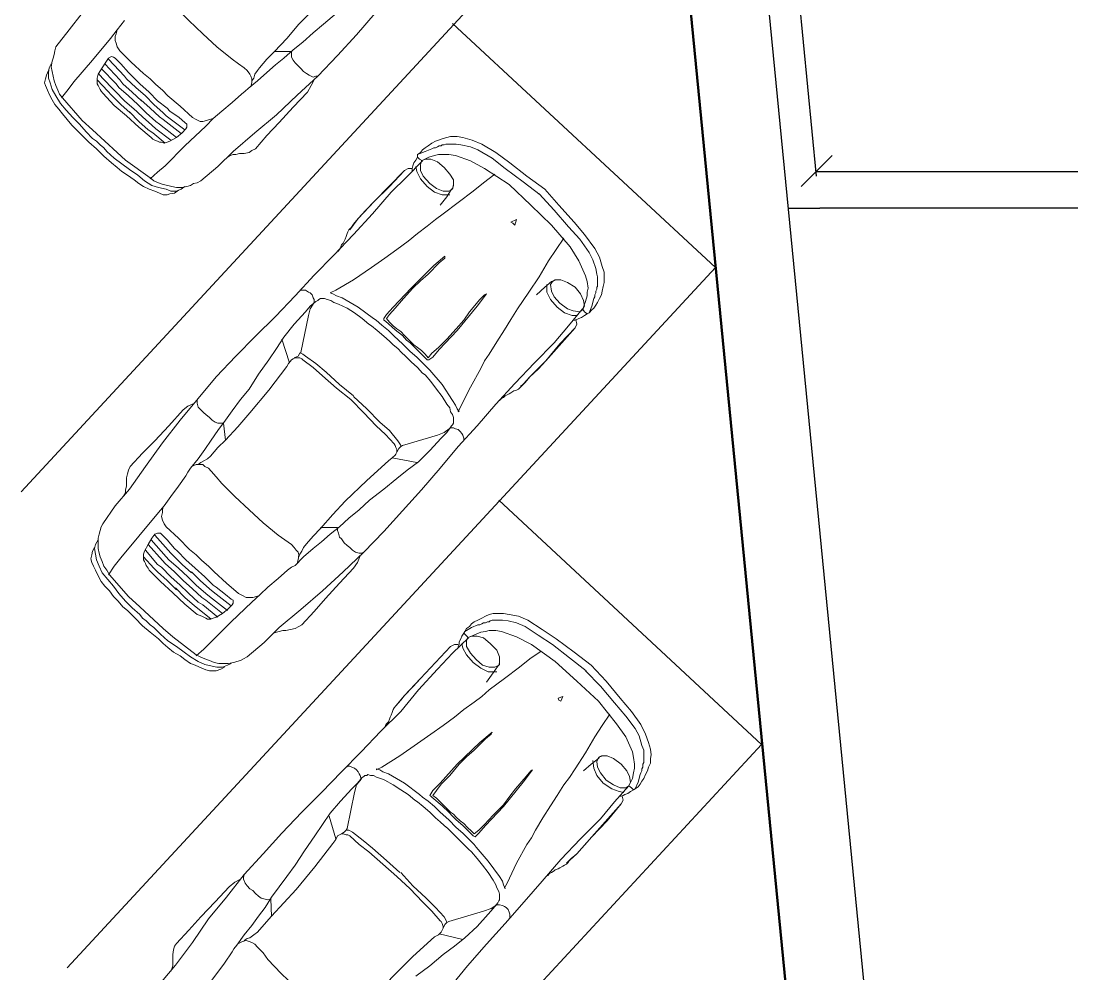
# Model space of a CAD drawing. Header units: metres. Extents: x -24.2 to 51.5, y -28.6 to 30.1.
# Drawn here: x -18.16 to -11.43, y -5.1 to 1 of the extents above; entities that cross this region are included whole.
import ezdxf

# ---------------------------------------------------------------- set-up
doc = ezdxf.new("R2010")
doc.units = ezdxf.units.M
for name, color, linetype in [('GF-BLACK', 250, 'Continuous'), ('GF-DARKGRAY', 8, 'Continuous'), ('GF-DIMS', 250, 'Continuous'), ('GF-GRAY', 8, 'Continuous')]:
    doc.layers.add(name, color=color, linetype=linetype)

msp = doc.modelspace()

# ---------------------------------------------------------------- linework, layer by layer
at = {"layer": 'GF-BLACK', "lineweight": 25, "true_color": 0x000000}
for p, q in [((-14.2775, 12.4008), (-13.0706, 0.006)), ((-14.4766, 12.3827), (-12.5758, -7.1146)), ((-13.2516, -0.1991), (-13.0465, -0.1991))]:
    msp.add_line(p, q, dxfattribs=at)
at = {"layer": 'GF-BLACK', "lineweight": 50, "true_color": 0x000000}
msp.add_line((-14.9051, 11.6163), (-13.1189, -6.6801), dxfattribs=at)
at = {"layer": 'GF-BLACK', "lineweight": 25, "true_color": 0x000000}
msp.add_lwpolyline([(-5.7991, -0.1991), (-7.9292, -0.1991), (-13.0465, -0.1991)], dxfattribs=at)
at = {"layer": 'GF-DARKGRAY', "lineweight": 25, "true_color": 0x767676}
for p, q in [((-18.1637, -2.0155), (-14.012, 2.4681)), ((-13.7163, -0.5793), (-15.3999, 0.9836)), ((-17.868, -5.0629), (-13.7163, -0.5793)), ((-13.4206, -3.6327), (-15.1042, -2.0698)), ((-17.5723, -8.1163), (-13.4206, -3.6327))]:
    msp.add_line(p, q, dxfattribs=at)
at = {"layer": 'GF-DIMS', "lineweight": 25, "true_color": 0x000000}
for p, q in [((-12.968, 0.1388), (-13.1671, -0.0603)), ((-13.0706, 0.0362), (-7.4525, 0.0362))]:
    msp.add_line(p, q, dxfattribs=at)
at = {"layer": 'GF-GRAY', "lineweight": 13, "true_color": 0x808080}
for p, q in [((-16.1482, -0.7241), (-16.1844, -0.7422)), ((-16.4921, -1.0379), (-16.4438, -1.1888)), ((-15.3456, -1.4664), (-15.3637, -1.5026)), ((-15.4119, -1.6052), (-15.3938, -1.6052)), ((-15.7861, -1.7983), (-15.6292, -1.8284)), ((-15.8525, -3.7776), (-15.8887, -3.7957)), ((-16.1904, -4.0913), (-16.1482, -4.2362)), ((-15.0499, -4.5198), (-15.068, -4.55)), ((-15.1163, -4.6586), (-15.0982, -4.6586)), ((-15.4844, -4.8457), (-15.3335, -4.8819))]:
    msp.add_line(p, q, dxfattribs=at)
for points in [[(-16.6852, 0.6155), (-16.6731, 0.6336), (-16.6671, 0.6578), (-16.649, 0.6819), (-16.6369, 0.7), (-16.5887, 0.7543), (-16.5404, 0.8026), (-16.4619, 0.8871), (-16.3835, 0.9776), (-16.2507, 1.1103), (-16.1059, 1.231), (-16.0878, 1.2491), (-16.0637, 1.2672), (-16.0576, 1.2793), (-16.0576, 1.2914), (-16.0576, 1.3034), (-16.0576, 1.3155), (-16.0637, 1.3276), (-16.0697, 1.3396), (-16.124, 1.4), (-16.1844, 1.4603), (-16.2688, 1.5388), (-16.3473, 1.6233)], [(-17.3671, 1.1948), (-17.343, 1.2069), (-17.3128, 1.2129), (-17.2947, 1.2069), (-17.2826, 1.2009), (-17.2585, 1.1828), (-17.2404, 1.1707), (-17.2102, 1.1284), (-17.18, 1.0922), (-17.0895, 1.0017), (-16.999, 0.9172)], [(-15.8947, 1.05), (-16.0154, 0.9112), (-16.1361, 0.7784), (-16.2628, 0.6457), (-16.3956, 0.525), (-16.5283, 0.3983), (-16.6671, 0.2836), (-16.8059, 0.1629), (-16.9025, 0.0664), (-17.0111, -0.0241), (-17.0352, -0.0362), (-17.0593, -0.0422), (-17.0775, -0.0543), (-17.1016, -0.0603), (-17.1318, -0.0664), (-17.168, -0.0664), (-17.1981, -0.0603), (-17.2223, -0.0543), (-17.2525, -0.0483), (-17.2826, -0.0362), (-17.3128, -0.0241), (-17.3369, -0.006), (-17.4938, 0.1086), (-17.5481, 0.1569), (-17.705, 0.3017), (-17.7714, 0.3621), (-17.8981, 0.5069), (-17.9162, 0.531), (-17.9283, 0.5552), (-17.9404, 0.5853), (-17.9524, 0.6155), (-17.9585, 0.6457), (-17.9645, 0.6759), (-17.9706, 0.706), (-17.9645, 0.7422), (-17.9585, 0.7603), (-17.9524, 0.7845), (-17.9464, 0.8086), (-17.9404, 0.8328), (-17.8559, 0.9414), (-17.7714, 1.05)], [(-17.3369, -0.0121), (-17.2887, 0.0302), (-17.2404, 0.0724), (-17.1137, 0.1991), (-16.9809, 0.3259), (-16.9326, 0.3741), (-16.8783, 0.4224), (-16.8119, 0.4767), (-16.7516, 0.531), (-16.7275, 0.5491), (-16.7094, 0.5672), (-16.649, 0.6155), (-16.5887, 0.6698), (-16.5344, 0.7181), (-16.48, 0.7603), (-16.4197, 0.8146), (-16.3594, 0.8629), (-16.293, 0.9233), (-16.2266, 0.9776), (-16.1421, 1.05)], [(-17.9042, 0.5069), (-17.8619, 0.5612), (-17.8257, 0.6095), (-17.705, 0.7483), (-17.5904, 0.8871), (-17.5481, 0.9414), (-17.4999, 1.0017)], [(-17.5481, 0.9414), (-17.5542, 0.9172), (-17.5602, 0.8991), (-17.5602, 0.875), (-17.5542, 0.8569), (-17.5481, 0.8328), (-17.53, 0.8086), (-17.4576, 0.7362), (-17.3792, 0.6638), (-17.3369, 0.6276), (-17.3007, 0.5914)], [(-16.6913, 0.5793), (-16.6852, 0.6034), (-16.6852, 0.6276), (-16.6913, 0.6457), (-16.6973, 0.6578), (-16.7154, 0.6819), (-16.7335, 0.7), (-16.7697, 0.7241), (-16.8119, 0.7543), (-16.9085, 0.8327), (-16.999, 0.9172)], [(-17.343, 0.5431), (-17.4033, 0.5974), (-17.4576, 0.6517), (-17.4757, 0.6698), (-17.524, 0.7241), (-17.5602, 0.7603), (-17.5723, 0.7664), (-17.5843, 0.7724), (-17.6025, 0.7603), (-17.6206, 0.7362), (-17.6447, 0.7), (-17.6688, 0.6578), (-17.6749, 0.6336), (-17.6749, 0.6155), (-17.6749, 0.5974), (-17.6688, 0.5853), (-17.6628, 0.5733), (-17.6568, 0.5612), (-17.6507, 0.5491), (-17.6387, 0.5371), (-17.5662, 0.4586), (-17.4878, 0.3922)], [(-17.3671, 0.519), (-17.4275, 0.5733), (-17.4878, 0.6276), (-17.4999, 0.6457), (-17.6025, 0.7543)], [(-16.2628, 0.6457), (-16.2749, 0.6457), (-16.293, 0.6397), (-16.3171, 0.6517), (-16.3352, 0.6638), (-16.3533, 0.6759), (-16.3714, 0.694), (-16.3895, 0.7121), (-16.4076, 0.7302), (-16.4197, 0.7483), (-16.4318, 0.7664), (-16.4318, 0.7845), (-16.4318, 0.8026), (-16.5404, 0.8026)], [(-17.9887, 0.6819), (-18.0007, 0.6517), (-18.0068, 0.6276), (-18.0128, 0.6034), (-18.0068, 0.5853), (-17.9947, 0.5552), (-17.9826, 0.531), (-17.9645, 0.4948), (-17.9464, 0.4647), (-17.9223, 0.4345), (-17.8981, 0.4043), (-17.868, 0.3681), (-17.8378, 0.3319), (-17.8076, 0.3017), (-17.7774, 0.2716), (-17.7292, 0.2233), (-17.6809, 0.181)], [(-17.9706, 0.7241), (-17.9826, 0.7), (-17.9887, 0.6698), (-17.9887, 0.6336), (-17.9766, 0.6034), (-17.9645, 0.5612), (-17.9404, 0.519), (-17.9102, 0.4707), (-17.874, 0.4284), (-17.8318, 0.3802), (-17.7895, 0.3379), (-17.7473, 0.2897), (-17.705, 0.2474), (-17.6809, 0.2293), (-17.6568, 0.2052)], [(-17.4154, 0.4647), (-17.4757, 0.519), (-17.5361, 0.5733), (-17.5542, 0.5974), (-17.6507, 0.694)], [(-17.3912, 0.4888), (-17.4516, 0.5431), (-17.5119, 0.5974), (-17.53, 0.6215), (-17.6266, 0.7241)], [(-17.4637, 0.4103), (-17.524, 0.4647), (-17.5843, 0.525), (-17.6085, 0.5491), (-17.6749, 0.6215)], [(-17.4395, 0.4345), (-17.4999, 0.4888), (-17.5602, 0.5491), (-17.5843, 0.5733), (-17.6688, 0.6638)], [(-16.2869, 0.6215), (-16.305, 0.5853), (-16.3292, 0.5431), (-16.4197, 0.4465), (-16.5102, 0.35), (-16.5887, 0.2655), (-16.6611, 0.181), (-16.6852, 0.169), (-16.7033, 0.1569), (-16.7335, 0.1509), (-16.7637, 0.1509), (-16.7878, 0.1448), (-16.8059, 0.1448), (-16.824, 0.1388), (-16.8421, 0.1267)], [(-17.343, 0.5431), (-17.2887, 0.4888), (-17.2283, 0.4405), (-17.2102, 0.4224), (-17.1499, 0.3802), (-17.1137, 0.35), (-17.1016, 0.3379)], [(-16.9326, 0.3741), (-16.9568, 0.3681), (-16.9749, 0.3621), (-16.999, 0.356), (-17.0171, 0.356), (-17.0412, 0.3681), (-17.0654, 0.3802), (-17.1438, 0.4526), (-17.2223, 0.519), (-17.2585, 0.5552), (-17.3007, 0.5914)], [(-17.3973, 0.4948), (-17.3369, 0.4405), (-17.2766, 0.3862), (-17.2525, 0.3681), (-17.1378, 0.2776)], [(-17.3671, 0.519), (-17.3128, 0.4647), (-17.2525, 0.4103), (-17.2343, 0.3922), (-17.1137, 0.3017)], [(-17.4697, 0.4164), (-17.4093, 0.356), (-17.349, 0.3017), (-17.3188, 0.2836), (-17.2404, 0.2172)], [(-17.4456, 0.4405), (-17.3852, 0.3862), (-17.3249, 0.3319), (-17.3007, 0.3078), (-17.2042, 0.2353)], [(-17.4214, 0.4707), (-17.3611, 0.4103), (-17.3007, 0.356), (-17.2766, 0.3379), (-17.168, 0.2534)], [(-17.1076, 0.3078), (-17.1318, 0.2836), (-17.168, 0.2534), (-17.2102, 0.2293), (-17.2283, 0.2233), (-17.2464, 0.2172), (-17.2645, 0.2233), (-17.2766, 0.2233), (-17.2887, 0.2293), (-17.3068, 0.2353), (-17.3188, 0.2414), (-17.3309, 0.2534), (-17.4093, 0.3198), (-17.4878, 0.3922)], [(-17.1076, 0.3078), (-17.1016, 0.3198), (-17.1016, 0.3379)], [(-17.1137, -0.0603), (-17.1378, -0.0784), (-17.168, -0.0905), (-17.2042, -0.0905), (-17.2343, -0.0784), (-17.2826, -0.0664), (-17.3249, -0.0543), (-17.3731, -0.0241), (-17.4154, 0.0121), (-17.4697, 0.0483), (-17.518, 0.0845), (-17.5662, 0.1207), (-17.6145, 0.1629), (-17.6326, 0.1871), (-17.6568, 0.2052)], [(-14.8085, -0.0784), (-14.9232, 0.006), (-15.0318, 0.0905), (-15.1223, 0.1569), (-15.2128, 0.2112), (-15.2732, 0.2353), (-15.3335, 0.2534), (-15.3697, 0.2595), (-15.4119, 0.2595), (-15.4361, 0.2534), (-15.4602, 0.2474), (-15.4904, 0.2353), (-15.5085, 0.2293), (-15.5326, 0.2172), (-15.5568, 0.1991), (-15.5749, 0.1871), (-15.593, 0.175), (-15.6051, 0.1569), (-15.6232, 0.1448)], [(-15.3938, 0.2112), (-15.4059, 0.2112), (-15.418, 0.2112), (-15.4301, 0.2112), (-15.4421, 0.2112), (-15.4542, 0.2052), (-15.4663, 0.2052), (-15.4723, 0.1991), (-15.4844, 0.1991), (-15.4964, 0.1931), (-15.5085, 0.1871), (-15.5206, 0.1871), (-15.5326, 0.181), (-15.5749, 0.1629), (-15.6232, 0.1448)], [(-14.8387, -0.1147), (-14.9473, -0.0302), (-15.062, 0.0543), (-15.1464, 0.1207), (-15.237, 0.175), (-15.2852, 0.1931), (-15.3456, 0.2052), (-15.3757, 0.2112), (-15.3938, 0.2112)], [(-17.1559, -0.0845), (-17.18, -0.1026), (-17.2102, -0.1086), (-17.2283, -0.1147), (-17.2525, -0.1147), (-17.2766, -0.1026), (-17.3068, -0.0905), (-17.343, -0.0784), (-17.3792, -0.0603), (-17.4093, -0.0422), (-17.4395, -0.0181), (-17.4818, 0.0121), (-17.518, 0.0362), (-17.5481, 0.0603), (-17.5843, 0.0905), (-17.6326, 0.1328), (-17.6809, 0.181)], [(-15.6232, 0.1448), (-15.6232, 0.1267), (-15.6111, 0.1147), (-15.593, 0.1026)], [(-14.899, -0.181), (-15.0378, -0.0483), (-15.1947, 0.0543), (-15.2852, 0.1026), (-15.3818, 0.1388), (-15.424, 0.1448), (-15.4602, 0.1448), (-15.4904, 0.1448), (-15.5145, 0.1388), (-15.5507, 0.1267), (-15.599, 0.1026)], [(-14.5671, -0.8448), (-14.6576, -0.9534), (-14.7482, -1.0621), (-14.8749, -1.1888), (-15.0016, -1.3215), (-15.1223, -1.4543), (-15.243, -1.5931), (-15.3637, -1.7258), (-15.4783, -1.8646), (-15.599, -2.0034), (-15.7197, -2.1362), (-15.8404, -2.2689), (-15.9671, -2.4017), (-16.0999, -2.5284), (-16.2326, -2.6491), (-16.3714, -2.7698), (-16.5102, -2.8845), (-16.6068, -2.981), (-16.7154, -3.0715), (-16.7395, -3.0836), (-16.7576, -3.0957), (-16.7818, -3.1017), (-16.7999, -3.1077), (-16.8361, -3.1138), (-16.8662, -3.1138), (-16.8964, -3.1138), (-16.9266, -3.1077), (-16.9568, -3.0957), (-16.9869, -3.0836), (-17.0171, -3.0715), (-17.0412, -3.0595), (-17.1921, -2.9448), (-17.2525, -2.8905), (-17.4033, -2.7517), (-17.4757, -2.6853), (-17.5964, -2.5465), (-17.6145, -2.5164), (-17.6326, -2.4922), (-17.6447, -2.462), (-17.6568, -2.4319), (-17.6628, -2.4077), (-17.6688, -2.3776), (-17.6688, -2.3414), (-17.6688, -2.3112), (-17.6628, -2.2871), (-17.6568, -2.2629), (-17.6507, -2.2388), (-17.6387, -2.2207), (-17.5602, -2.106), (-17.4697, -1.9974), (-17.3671, -1.8526), (-17.2585, -1.7017), (-17.1438, -1.5569), (-17.0292, -1.4181), (-16.9145, -1.2793), (-16.7878, -1.1465), (-16.6611, -1.0198), (-16.5344, -0.8931), (-16.4076, -0.7603), (-16.2869, -0.6276), (-16.1602, -0.5009), (-16.0335, -0.3681), (-15.9128, -0.2353), (-15.7921, -0.0966), (-15.6956, 0), (-15.593, 0.1026)], [(-15.6232, 0.1267), (-15.6352, 0.1086), (-15.6473, 0.0905), (-15.6533, 0.0724), (-15.6594, 0.0543), (-15.6594, 0.0483), (-15.6594, 0.0362)], [(-15.1283, 0.0181), (-15.2007, -0.0362), (-15.2671, -0.0905), (-15.3637, -0.1629), (-15.4602, -0.2353), (-15.5085, -0.2716), (-15.5628, -0.3138), (-15.6232, -0.3621), (-15.6835, -0.4103), (-15.7559, -0.4647), (-15.8344, -0.519), (-15.8766, -0.5491), (-15.9188, -0.5793), (-16.0335, -0.6578), (-16.1482, -0.7241)], [(-15.7076, 0.0422), (-15.9007, -0.1569), (-16.0033, -0.2655), (-16.0576, -0.3379)], [(-15.7076, 0.0422), (-15.8042, -0.0603), (-15.9007, -0.1569), (-15.955, -0.2112), (-16.0033, -0.2655), (-16.0335, -0.3017), (-16.0576, -0.3379)], [(-15.6594, 0.0543), (-15.6835, 0.0543), (-15.7076, 0.0422)], [(-15.6051, -0.0121), (-15.6292, 0.0362), (-15.6352, 0.0664)], [(-15.6051, -0.0121), (-15.5628, -0.0603), (-15.5145, -0.0966)], [(-15.3938, -0.0483), (-15.3999, -0.0724), (-15.4059, -0.0784), (-15.4361, -0.1267), (-15.4783, -0.181)], [(-15.418, -0.1147), (-15.4663, -0.1147), (-15.5145, -0.0966)], [(-14.8447, -0.1086), (-14.7482, -0.2112), (-14.6576, -0.3198), (-14.5852, -0.3983), (-14.5249, -0.4828), (-14.5008, -0.531), (-14.4826, -0.5853), (-14.4766, -0.6215), (-14.4706, -0.6396)], [(-14.8085, -0.0784), (-14.718, -0.181), (-14.6214, -0.2897), (-14.5551, -0.3681), (-14.4887, -0.4586), (-14.4585, -0.5129), (-14.4404, -0.5733), (-14.4283, -0.6095), (-14.4283, -0.6517), (-14.4283, -0.6759), (-14.4344, -0.7), (-14.4404, -0.7302), (-14.4464, -0.7543), (-14.4585, -0.7784), (-14.4706, -0.8026), (-14.4826, -0.8207), (-14.4947, -0.8388), (-14.5068, -0.8509), (-14.5249, -0.869)], [(-14.899, -0.181), (-14.7663, -0.3078), (-14.6456, -0.4465), (-14.5913, -0.5371), (-14.549, -0.6336), (-14.537, -0.6698), (-14.5309, -0.7121), (-14.537, -0.7362), (-14.537, -0.7603), (-14.549, -0.7965), (-14.5671, -0.8509)], [(-16.0516, -0.3259), (-16.0637, -0.3379), (-16.0697, -0.35), (-16.0757, -0.3621), (-16.0818, -0.3802), (-16.0878, -0.3983), (-16.0938, -0.4103), (-16.0999, -0.4224), (-16.1119, -0.4345), (-16.118, -0.4526), (-16.124, -0.4647), (-16.13, -0.4767)], [(-14.9895, -0.2716), (-15.0257, -0.2897), (-15.0137, -0.2957)], [(-14.9895, -0.2716), (-15.0016, -0.3078), (-15.0137, -0.2957)], [(-14.6878, -0.3922), (-14.7361, -0.4647), (-14.7844, -0.5371), (-14.8447, -0.6396), (-14.9111, -0.7362), (-14.9473, -0.7905), (-14.9835, -0.8448), (-15.0257, -0.9112), (-15.068, -0.9776), (-15.1163, -1.056), (-15.1645, -1.1345), (-15.1947, -1.1767), (-15.2188, -1.225), (-15.2852, -1.3457), (-15.3456, -1.4664)], [(-15.4482, -0.5069), (-15.5206, -0.5672), (-15.6654, -0.7121), (-15.7801, -0.8328), (-15.8223, -0.881), (-15.8404, -0.9052), (-15.8404, -0.9172), (-15.8283, -0.9233), (-15.768, -0.9776), (-15.7197, -1.0138), (-15.6956, -1.044)], [(-15.4482, -0.5069), (-15.4482, -0.519), (-15.4844, -0.5491), (-15.5568, -0.6215), (-15.6051, -0.6638), (-15.6533, -0.7121), (-15.7137, -0.7784), (-15.768, -0.8388), (-15.8042, -0.881), (-15.8223, -0.9052), (-15.8042, -0.9293), (-15.7801, -0.9534), (-15.7559, -0.9715), (-15.7318, -0.9896), (-15.7076, -1.0138), (-15.6895, -1.0319)], [(-14.7361, -0.6578), (-14.7542, -0.6638), (-14.7663, -0.6698), (-14.8085, -0.706), (-14.8628, -0.7543)], [(-14.4706, -0.6396), (-14.4706, -0.6517), (-14.4706, -0.6638), (-14.4706, -0.6759), (-14.4706, -0.6879), (-14.4706, -0.7), (-14.4766, -0.706), (-14.4766, -0.7181), (-14.4826, -0.7302), (-14.4826, -0.7422), (-14.4887, -0.7543), (-14.4887, -0.7664), (-14.4947, -0.7784), (-14.5068, -0.8267), (-14.5249, -0.869)], [(-16.3775, -0.7241), (-16.3654, -0.7241), (-16.3533, -0.7241), (-16.3413, -0.7241), (-16.3232, -0.7362), (-16.3111, -0.7422), (-16.299, -0.7543), (-16.293, -0.7724), (-16.2869, -0.7845), (-16.2869, -0.8026)], [(-14.7964, -0.6879), (-14.7964, -0.7362), (-14.7723, -0.7845), (-14.7301, -0.8328), (-14.6818, -0.869), (-14.6335, -0.8871), (-14.6033, -0.8871)], [(-17.6025, -2.5465), (-17.5662, -2.4922), (-17.524, -2.4379), (-17.4093, -2.2991), (-17.2947, -2.1603), (-17.2464, -2.106), (-17.2042, -2.0457), (-17.1559, -1.9793), (-17.1076, -1.9129), (-17.0956, -1.8888), (-17.0775, -1.8646), (-17.0292, -1.8043), (-16.9869, -1.744), (-16.9447, -1.6836), (-16.9025, -1.6233), (-16.8542, -1.5569), (-16.8119, -1.4965), (-16.7576, -1.4241), (-16.7033, -1.3577), (-16.643, -1.2612), (-16.5766, -1.1707), (-16.5283, -1.0983), (-16.48, -1.0259), (-16.4137, -0.9414), (-16.3413, -0.8629), (-16.3111, -0.8267), (-16.2749, -0.7965)], [(-16.4137, -1.1586), (-16.3895, -1.1465), (-16.3775, -1.1284), (-16.3714, -1.1224), (-16.3232, -0.8871), (-16.3111, -0.8448), (-16.2869, -0.8026)], [(-16.2749, -0.7965), (-16.2628, -0.7905), (-16.2568, -0.7845), (-16.2447, -0.7784), (-16.2387, -0.7784), (-16.2206, -0.7784), (-16.2025, -0.7845), (-16.1783, -0.7905), (-16.1602, -0.8026), (-16.13, -0.8146), (-16.0757, -0.8388), (-16.0275, -0.869), (-15.9792, -0.9052), (-15.9369, -0.9414), (-15.9188, -0.9534), (-15.8826, -0.9836), (-15.8404, -1.0198), (-15.8042, -1.05), (-15.7801, -1.0741), (-15.7499, -1.0983)], [(-16.1844, -0.7422), (-16.1663, -0.7483), (-16.1421, -0.7603), (-16.1059, -0.7724)], [(-15.9068, -0.9052), (-16.0033, -0.8328), (-16.1059, -0.7724)], [(-15.1826, -0.7483), (-15.243, -0.8267), (-15.3697, -0.9836), (-15.4844, -1.1043), (-15.5266, -1.1526), (-15.5507, -1.1707), (-15.5628, -1.1707), (-15.5688, -1.1646), (-15.6292, -1.1043), (-15.6714, -1.0621), (-15.6956, -1.044)], [(-15.1826, -0.7483), (-15.1947, -0.7543), (-15.2249, -0.7845), (-15.2913, -0.8629), (-15.3275, -0.9172), (-15.3757, -0.9715), (-15.4361, -1.0379), (-15.4904, -1.0922), (-15.5326, -1.1284), (-15.5568, -1.1586), (-15.5749, -1.1345), (-15.599, -1.1103), (-15.6232, -1.0922), (-15.6473, -1.0741), (-15.6714, -1.05), (-15.6895, -1.0319)], [(-14.537, -0.875), (-14.5551, -0.8871), (-14.5732, -0.8991), (-14.5913, -0.9052), (-14.6033, -0.9112), (-14.6154, -0.9172), (-14.6275, -0.9172)], [(-14.5249, -0.869), (-14.537, -0.875), (-14.5551, -0.8629), (-14.5671, -0.8448)], [(-15.9068, -0.9052), (-15.8887, -0.9172), (-15.8525, -0.9474), (-15.8102, -0.9836), (-15.774, -1.0198), (-15.7197, -1.0681)], [(-14.6094, -0.9112), (-14.6033, -0.9414), (-14.6154, -0.9655)], [(-14.6154, -0.9655), (-14.8025, -1.1767), (-14.9051, -1.2793), (-14.9654, -1.3457)], [(-14.6154, -0.9655), (-14.712, -1.0681), (-14.8025, -1.1767), (-14.8507, -1.231), (-14.9051, -1.2793), (-14.9352, -1.3155), (-14.9654, -1.3457)], [(-15.3576, -1.5026), (-15.3697, -1.4845), (-15.3818, -1.4603), (-15.3999, -1.4302), (-15.4663, -1.3276), (-15.5447, -1.2371), (-15.5628, -1.219), (-15.593, -1.1888), (-15.6292, -1.1526), (-15.6714, -1.1164), (-15.7197, -1.0681)], [(-16.3714, -1.1284), (-16.3594, -1.1345), (-16.3413, -1.1465), (-16.2749, -1.1948), (-16.2085, -1.2491), (-16.124, -1.3276), (-16.0335, -1.4)], [(-15.4059, -1.5931), (-15.3999, -1.5871), (-15.3938, -1.575), (-15.3938, -1.569), (-15.3938, -1.5569), (-15.3938, -1.5388), (-15.3999, -1.5207), (-15.4119, -1.5026), (-15.418, -1.4784), (-15.4361, -1.4543), (-15.4663, -1.406), (-15.5025, -1.3577), (-15.5387, -1.3095), (-15.5749, -1.2672), (-15.593, -1.2552), (-15.6232, -1.219), (-15.6654, -1.1828), (-15.7016, -1.1465), (-15.7257, -1.1224), (-15.7499, -1.0983)], [(-17.0292, -1.8405), (-17.0111, -1.8284), (-16.993, -1.8164), (-16.9688, -1.8043), (-16.9507, -1.7862), (-16.9025, -1.7319), (-16.8542, -1.6836), (-16.7757, -1.5991), (-16.6973, -1.5086), (-16.5766, -1.3638), (-16.4619, -1.2129), (-16.4499, -1.1948), (-16.4318, -1.1707), (-16.4197, -1.1646), (-16.4076, -1.1586), (-16.3956, -1.1586), (-16.3775, -1.1586), (-16.3654, -1.1646), (-16.3594, -1.1707), (-16.293, -1.219), (-16.2326, -1.2733), (-16.1421, -1.3517), (-16.0516, -1.4241)], [(-14.9594, -1.3336), (-14.9654, -1.3457), (-14.9775, -1.3577), (-14.9895, -1.3638), (-15.0076, -1.3698), (-15.0257, -1.3819), (-15.0378, -1.3879), (-15.0499, -1.394), (-15.062, -1.4), (-15.074, -1.4121), (-15.0861, -1.4181), (-15.0982, -1.4302)], [(-15.7318, -1.7198), (-15.7378, -1.7077), (-15.7499, -1.6896), (-15.8042, -1.6233), (-15.8645, -1.569), (-15.949, -1.4845), (-16.0335, -1.406)], [(-17.0533, -1.4483), (-17.0956, -1.4664), (-17.1257, -1.4905), (-17.2162, -1.5931), (-17.3068, -1.6896), (-17.3852, -1.7681), (-17.4637, -1.8526), (-17.4757, -1.8767), (-17.4818, -1.9008), (-17.4878, -1.925), (-17.4878, -1.9552), (-17.4878, -1.9793), (-17.4938, -2.0034), (-17.4938, -2.0215), (-17.5059, -2.0396)], [(-17.0292, -1.4181), (-17.0352, -1.4302), (-17.0352, -1.4483), (-17.0292, -1.4724), (-17.0111, -1.4905), (-16.993, -1.5086), (-16.9809, -1.5207), (-16.9568, -1.5388), (-16.9387, -1.5569), (-16.9206, -1.569), (-16.9025, -1.575), (-16.8844, -1.575), (-16.8662, -1.575), (-16.8542, -1.6836)], [(-16.3835, -2.4319), (-16.3775, -2.4138), (-16.3654, -2.3957), (-16.3533, -2.3715), (-16.3352, -2.3474), (-16.293, -2.2991), (-16.2447, -2.2508), (-16.1663, -2.1603), (-16.0878, -2.0758), (-15.949, -1.9431), (-15.8102, -1.8164), (-15.7861, -1.7983), (-15.768, -1.7802), (-15.7619, -1.7741), (-15.7559, -1.7621), (-15.7559, -1.744), (-15.7619, -1.7319), (-15.768, -1.7198), (-15.774, -1.7077), (-15.8283, -1.6474), (-15.8887, -1.5931), (-15.9671, -1.5086), (-16.0516, -1.4241)], [(-17.0412, -3.0655), (-16.993, -3.0232), (-16.9447, -2.975), (-16.818, -2.8483), (-16.6852, -2.7215), (-16.6309, -2.6733), (-16.5826, -2.625), (-16.5163, -2.5707), (-16.4559, -2.5164), (-16.4318, -2.4983), (-16.4076, -2.4862), (-16.3533, -2.4319), (-16.293, -2.3776), (-16.2387, -2.3353), (-16.1844, -2.2871), (-16.124, -2.2388), (-16.0637, -2.1845), (-15.9973, -2.1302), (-15.9309, -2.0698), (-15.8404, -1.9974), (-15.7559, -1.931), (-15.6895, -1.8767), (-15.6171, -1.8224), (-15.5447, -1.75), (-15.4723, -1.6715), (-15.4361, -1.6353), (-15.4059, -1.5931)], [(-15.7559, -1.7621), (-15.7438, -1.7379), (-15.7318, -1.7258), (-15.7197, -1.7198), (-15.4964, -1.6534), (-15.4542, -1.6353), (-15.4119, -1.6052)], [(-15.3275, -1.6896), (-15.3275, -1.6836), (-15.3275, -1.6715), (-15.3335, -1.6534), (-15.3395, -1.6414), (-15.3516, -1.6293), (-15.3637, -1.6172), (-15.3818, -1.6112), (-15.3938, -1.6052)], [(-17.0714, -1.8526), (-17.0412, -1.8405), (-17.0171, -1.8405), (-16.999, -1.8405), (-16.9869, -1.8526), (-16.9628, -1.8646), (-16.9447, -1.8827), (-16.9145, -1.919), (-16.8783, -1.9612), (-16.7938, -2.0457), (-16.7033, -2.1302)], [(-17.2525, -2.1121), (-17.2585, -2.1302), (-17.2585, -2.1483), (-17.2645, -2.1724), (-17.2585, -2.1965), (-17.2464, -2.2207), (-17.2343, -2.2388), (-17.1559, -2.3112), (-17.0835, -2.3836), (-17.0412, -2.4198), (-17.005, -2.456)], [(-16.3956, -2.4741), (-16.3895, -2.45), (-16.3835, -2.4198), (-16.3895, -2.4017), (-16.4016, -2.3896), (-16.4137, -2.3715), (-16.4318, -2.3534), (-16.474, -2.3233), (-16.5163, -2.2931), (-16.6128, -2.2146), (-16.7033, -2.1302)], [(-17.0473, -2.5043), (-17.1076, -2.45), (-17.1619, -2.3957), (-17.18, -2.3776), (-17.2283, -2.3233), (-17.2645, -2.2871), (-17.2706, -2.281), (-17.2887, -2.281), (-17.3068, -2.2871), (-17.3249, -2.3112), (-17.349, -2.3534), (-17.3731, -2.3957), (-17.3792, -2.4138), (-17.3792, -2.4379), (-17.3792, -2.45), (-17.3731, -2.462), (-17.3671, -2.4741), (-17.3611, -2.4862), (-17.349, -2.5043), (-17.343, -2.5164), (-17.2706, -2.5888), (-17.1921, -2.6612)], [(-15.9671, -2.4017), (-15.9792, -2.4077), (-15.9973, -2.4077), (-16.0214, -2.4017), (-16.0395, -2.3896), (-16.0576, -2.3715), (-16.0757, -2.3595), (-16.0938, -2.3414), (-16.1119, -2.3172), (-16.124, -2.3052), (-16.13, -2.281), (-16.1361, -2.2629), (-16.1361, -2.2448), (-16.2447, -2.2448)], [(-17.6688, -2.3233), (-17.6869, -2.3534), (-17.693, -2.3776), (-17.6869, -2.4138), (-17.6809, -2.45), (-17.6628, -2.4922), (-17.6447, -2.5345), (-17.6085, -2.5767), (-17.5723, -2.6189), (-17.5361, -2.6672), (-17.4938, -2.7155), (-17.4516, -2.7577), (-17.4033, -2.8), (-17.3852, -2.8241), (-17.3611, -2.8422)], [(-17.1197, -2.5888), (-17.18, -2.5284), (-17.2404, -2.4741), (-17.2585, -2.456), (-17.349, -2.3534)], [(-17.0956, -2.5586), (-17.1559, -2.5043), (-17.2162, -2.45), (-17.2343, -2.4319), (-17.3309, -2.3233)], [(-17.0714, -2.5345), (-17.1318, -2.4802), (-17.1861, -2.4258), (-17.2042, -2.4077), (-17.3068, -2.2931)], [(-17.693, -2.3715), (-17.705, -2.3957), (-17.7111, -2.4198), (-17.7171, -2.4439), (-17.7111, -2.4681), (-17.699, -2.4922), (-17.6869, -2.5164), (-17.6688, -2.5526), (-17.6507, -2.5888), (-17.6266, -2.6189), (-17.5964, -2.6491), (-17.5723, -2.6853), (-17.5421, -2.7155), (-17.5119, -2.7517), (-17.4818, -2.7758), (-17.4335, -2.8241), (-17.3852, -2.8724)], [(-17.1438, -2.6129), (-17.2042, -2.5586), (-17.2645, -2.4983), (-17.2887, -2.4802), (-17.3671, -2.3896)], [(-17.168, -2.6431), (-17.2283, -2.5827), (-17.2887, -2.5284), (-17.3128, -2.5043), (-17.3792, -2.4319)], [(-16.6369, -2.6793), (-16.655, -2.6853), (-16.6792, -2.6914), (-16.6973, -2.6914), (-16.7214, -2.6914), (-16.7456, -2.6793), (-16.7697, -2.6672), (-16.8481, -2.6008), (-16.9266, -2.5284), (-16.9628, -2.4922), (-17.005, -2.456)], [(-15.9913, -2.4258), (-16.0094, -2.4681), (-16.0335, -2.5043), (-16.124, -2.6008), (-16.2145, -2.6974), (-16.2869, -2.7819), (-16.3654, -2.8664), (-16.3835, -2.8784), (-16.4076, -2.8905), (-16.4378, -2.8965), (-16.468, -2.9026), (-16.4861, -2.9026), (-16.5102, -2.9086), (-16.5283, -2.9146), (-16.5464, -2.9207)], [(-17.0714, -2.5284), (-17.0171, -2.5827), (-16.9568, -2.637), (-16.9326, -2.6552), (-16.818, -2.7457)], [(-17.0473, -2.5043), (-16.9869, -2.5586), (-16.9326, -2.6129), (-16.9145, -2.625), (-16.8542, -2.6733), (-16.818, -2.7034), (-16.8059, -2.7095)], [(-17.1499, -2.6069), (-17.0895, -2.6672), (-17.0292, -2.7215), (-16.999, -2.7396), (-16.9025, -2.8181)], [(-17.1257, -2.5827), (-17.0654, -2.637), (-17.005, -2.6914), (-16.9809, -2.7095), (-16.8723, -2.7939)], [(-17.0956, -2.5586), (-17.0412, -2.6129), (-16.9809, -2.6672), (-16.9568, -2.6853), (-16.8421, -2.7758)], [(-16.8119, -2.7396), (-16.8361, -2.7638), (-16.8723, -2.7939), (-16.9145, -2.8181), (-16.9326, -2.8241), (-16.9507, -2.8302), (-16.9688, -2.8302), (-16.9809, -2.8241), (-16.993, -2.8181), (-17.005, -2.812), (-17.0231, -2.806), (-17.0352, -2.8), (-17.1137, -2.7336), (-17.1921, -2.6612)], [(-17.174, -2.631), (-17.1137, -2.6914), (-17.0533, -2.7457), (-17.0231, -2.7698), (-16.9447, -2.8301)], [(-16.8119, -2.7396), (-16.8059, -2.7276), (-16.8059, -2.7095)], [(-14.5128, -3.1258), (-14.6214, -3.0414), (-14.7361, -2.9569), (-14.8266, -2.8965), (-14.9171, -2.8362), (-14.9775, -2.812), (-15.0378, -2.8), (-15.074, -2.7939), (-15.1102, -2.7939), (-15.1404, -2.7939), (-15.1645, -2.8), (-15.1887, -2.812), (-15.2128, -2.8241), (-15.237, -2.8362), (-15.2611, -2.8483), (-15.2792, -2.8603), (-15.2913, -2.8784), (-15.3094, -2.8905), (-15.3214, -2.9086)], [(-16.8602, -3.1379), (-16.8844, -3.15), (-16.9145, -3.162), (-16.9326, -3.162), (-16.9568, -3.162), (-16.9809, -3.156), (-17.005, -3.1439), (-17.0473, -3.1258), (-17.0775, -3.1138), (-17.1137, -3.0896), (-17.1438, -3.0655), (-17.1861, -3.0414), (-17.2223, -3.0112), (-17.2525, -2.987), (-17.2826, -2.9569), (-17.3369, -2.9146), (-17.3852, -2.8724)], [(-16.818, -3.1138), (-16.8421, -3.1258), (-16.8723, -3.1379), (-16.9085, -3.1379), (-16.9387, -3.1319), (-16.9869, -3.1198), (-17.0292, -3.1017), (-17.0775, -3.0715), (-17.1197, -3.0414), (-17.168, -3.0052), (-17.2223, -2.9689), (-17.2706, -2.9267), (-17.3128, -2.8845), (-17.3369, -2.8664), (-17.3611, -2.8422)], [(-15.0982, -2.8362), (-15.1102, -2.8362), (-15.1223, -2.8362), (-15.1344, -2.8362), (-15.1464, -2.8362), (-15.1585, -2.8422), (-15.1645, -2.8483), (-15.1766, -2.8483), (-15.1887, -2.8543), (-15.2007, -2.8543), (-15.2128, -2.8603), (-15.2249, -2.8664), (-15.237, -2.8664), (-15.2792, -2.8845), (-15.3214, -2.9086)], [(-14.543, -3.162), (-14.6516, -3.0776), (-14.7602, -2.9931), (-14.8507, -2.9327), (-14.9352, -2.8784), (-14.9895, -2.8543), (-15.0438, -2.8422), (-15.0801, -2.8362), (-15.0982, -2.8362)], [(-17.2645, -5.1534), (-17.174, -5.0448), (-17.0654, -4.9), (-16.9628, -4.7491), (-16.8481, -4.6103), (-16.7335, -4.4655), (-16.6128, -4.3327), (-16.4921, -4.2), (-16.3654, -4.0672), (-16.2387, -3.9405), (-16.1119, -3.8077), (-15.9852, -3.681), (-15.8585, -3.5482), (-15.7318, -3.4215), (-15.6171, -3.2827), (-15.4964, -3.15), (-15.3999, -3.0474), (-15.2973, -2.9508)], [(-15.3275, -2.9207), (-15.3395, -2.9388), (-15.3456, -2.9569), (-15.3576, -2.975), (-15.3576, -2.9931), (-15.3637, -3.0052), (-15.3637, -3.0172)], [(-15.3214, -2.9086), (-15.3275, -2.9207), (-15.3154, -2.9327), (-15.2973, -2.9508)], [(-14.6033, -3.2284), (-14.7421, -3.1017), (-14.893, -2.9931), (-14.9895, -2.9448), (-15.0861, -2.9086), (-15.1223, -2.9026), (-15.1645, -2.9026), (-15.1887, -2.9086), (-15.2188, -2.9146), (-15.249, -2.9267), (-15.3033, -2.9508)], [(-15.4119, -3.0052), (-15.6051, -3.2103), (-15.7076, -3.3189), (-15.7619, -3.3853)], [(-15.4119, -3.0052), (-15.5085, -3.1077), (-15.6051, -3.2103), (-15.6533, -3.2646), (-15.7076, -3.3189), (-15.7318, -3.3491), (-15.7619, -3.3853)], [(-15.3637, -2.9931), (-15.3878, -2.9931), (-15.4119, -3.0052)], [(-15.3094, -3.0595), (-15.3335, -3.0172), (-15.3395, -2.987)], [(-14.8326, -3.0353), (-14.9051, -3.0836), (-14.9714, -3.1379), (-15.068, -3.2103), (-15.1645, -3.2827), (-15.2128, -3.325), (-15.2611, -3.3612), (-15.3275, -3.4095), (-15.3878, -3.4577), (-15.4602, -3.512), (-15.5387, -3.5664), (-15.5809, -3.5965), (-15.6232, -3.6267), (-15.7378, -3.7051), (-15.8525, -3.7776)], [(-15.3094, -3.0595), (-15.2671, -3.1077), (-15.2188, -3.1439)], [(-15.0982, -3.0957), (-15.0982, -3.1198), (-15.1102, -3.1319), (-15.1404, -3.1741), (-15.1826, -3.2345)], [(-15.1163, -3.1681), (-15.1706, -3.1681), (-15.2188, -3.1439)], [(-14.549, -3.162), (-14.4525, -3.2586), (-14.362, -3.3672), (-14.2895, -3.4517), (-14.2292, -3.5301), (-14.2051, -3.5784), (-14.187, -3.6388), (-14.1749, -3.6689), (-14.1749, -3.687)], [(-14.5128, -3.1258), (-14.4163, -3.2284), (-14.3258, -3.337), (-14.2533, -3.4215), (-14.193, -3.506), (-14.1628, -3.5664), (-14.1447, -3.6207), (-14.1326, -3.6629), (-14.1266, -3.6991), (-14.1326, -3.7232), (-14.1326, -3.7534), (-14.1447, -3.7776), (-14.1508, -3.8017), (-14.1628, -3.8258), (-14.1749, -3.85), (-14.187, -3.8681), (-14.199, -3.8862), (-14.2111, -3.9043), (-14.2292, -3.9163)], [(-14.6033, -3.2284), (-14.4645, -3.3551), (-14.3499, -3.5), (-14.2895, -3.5845), (-14.2473, -3.681), (-14.2413, -3.7172), (-14.2352, -3.7595), (-14.2352, -3.7836), (-14.2413, -3.8138), (-14.2473, -3.85), (-14.2714, -3.8982)], [(-14.6939, -3.325), (-14.724, -3.337), (-14.718, -3.3491)], [(-14.6939, -3.325), (-14.7059, -3.3551), (-14.718, -3.3491)], [(-15.7559, -3.3793), (-15.7619, -3.3853), (-15.774, -3.3974), (-15.7801, -3.4095), (-15.7861, -3.4276), (-15.7921, -3.4457), (-15.7982, -3.4577), (-15.8042, -3.4698), (-15.8102, -3.4879), (-15.8223, -3.5), (-15.8283, -3.512), (-15.8344, -3.5241)], [(-14.3921, -3.4396), (-14.4404, -3.512), (-14.4887, -3.5845), (-14.549, -3.687), (-14.6154, -3.7896), (-14.6516, -3.8439), (-14.6878, -3.8922), (-14.7301, -3.9586), (-14.7723, -4.025), (-14.8206, -4.1034), (-14.8689, -4.1819), (-14.893, -4.2301), (-14.9232, -4.2724), (-14.9895, -4.3931), (-15.0499, -4.5198)], [(-15.1464, -3.5543), (-15.2249, -3.6207), (-15.3697, -3.7595), (-15.4783, -3.8801), (-15.5266, -3.9284), (-15.5447, -3.9586), (-15.5387, -3.9646), (-15.5326, -3.9707), (-15.4663, -4.025), (-15.424, -4.0672), (-15.3999, -4.0913)], [(-15.1464, -3.5543), (-15.1525, -3.5664), (-15.1887, -3.5965), (-15.2611, -3.6689), (-15.3094, -3.7112), (-15.3576, -3.7595), (-15.418, -3.8319), (-15.4723, -3.8862), (-15.5025, -3.9284), (-15.5266, -3.9586), (-15.5025, -3.9767), (-15.4783, -4.0008), (-15.4602, -4.0189), (-15.4361, -4.0431), (-15.4119, -4.0672), (-15.3938, -4.0793)], [(-14.1749, -3.687), (-14.1749, -3.6991), (-14.1749, -3.7112), (-14.1749, -3.7232), (-14.1749, -3.7353), (-14.1749, -3.7474), (-14.1809, -3.7595), (-14.1809, -3.7655), (-14.1809, -3.7776), (-14.187, -3.7896), (-14.187, -3.8017), (-14.193, -3.8138), (-14.199, -3.8258), (-14.2111, -3.8741), (-14.2292, -3.9163)], [(-14.4344, -3.7051), (-14.4585, -3.7112), (-14.4645, -3.7232), (-14.5128, -3.7595), (-14.5611, -3.8017)], [(-14.5008, -3.7353), (-14.4947, -3.7836), (-14.4766, -3.8319), (-14.4344, -3.8801), (-14.3801, -3.9163), (-14.3318, -3.9345), (-14.3016, -3.9405)], [(-16.0818, -3.7776), (-16.0697, -3.7715), (-16.0576, -3.7715), (-16.0456, -3.7776), (-16.0275, -3.7836), (-16.0154, -3.7957), (-16.0033, -3.8077), (-15.9973, -3.8198), (-15.9913, -3.8319), (-15.9852, -3.856)], [(-15.9792, -3.8439), (-15.9671, -3.8379), (-15.9611, -3.8319), (-15.949, -3.8319), (-15.943, -3.8258), (-15.9249, -3.8319), (-15.9068, -3.8319), (-15.8826, -3.8439), (-15.8585, -3.85), (-15.8344, -3.862), (-15.7801, -3.8922), (-15.7318, -3.9224), (-15.6835, -3.9526), (-15.6413, -3.9888), (-15.6232, -4.0008), (-15.5869, -4.031), (-15.5447, -4.0672), (-15.5085, -4.1034), (-15.4783, -4.1276), (-15.4542, -4.1517)], [(-15.8887, -3.7896), (-15.8645, -3.7957), (-15.8464, -3.8077), (-15.8102, -3.8198)], [(-15.6111, -3.9526), (-15.7076, -3.8801), (-15.8102, -3.8198)], [(-14.887, -3.7957), (-14.9473, -3.8741), (-15.074, -4.031), (-15.1887, -4.1517), (-15.2309, -4.2), (-15.2551, -4.2241), (-15.2671, -4.2181), (-15.2732, -4.212), (-15.3335, -4.1517), (-15.3757, -4.1155), (-15.3999, -4.0914)], [(-14.887, -3.7957), (-14.899, -3.8017), (-14.9292, -3.8379), (-14.9956, -3.9164), (-15.0318, -3.9646), (-15.074, -4.0189), (-15.1404, -4.0853), (-15.1947, -4.1457), (-15.2309, -4.1819), (-15.2611, -4.206), (-15.2792, -4.1879), (-15.3033, -4.1638), (-15.3275, -4.1396), (-15.3516, -4.1215), (-15.3757, -4.0974), (-15.3938, -4.0793)], [(-16.9507, -5.1534), (-16.9085, -5.0991), (-16.8602, -5.0327), (-16.8119, -4.9603), (-16.7999, -4.9422), (-16.7818, -4.9181), (-16.7335, -4.8517), (-16.6852, -4.7913), (-16.643, -4.731), (-16.6007, -4.6767), (-16.5585, -4.6103), (-16.5102, -4.5439), (-16.4619, -4.4776), (-16.4076, -4.4051), (-16.3473, -4.3146), (-16.2809, -4.2181), (-16.2326, -4.1457), (-16.1844, -4.0732), (-16.118, -3.9948), (-16.0456, -3.9163), (-16.0094, -3.8801), (-15.9792, -3.8439)], [(-16.1119, -4.206), (-16.0938, -4.1939), (-16.0818, -4.1819), (-16.0757, -4.1698), (-16.0275, -3.9405), (-16.0154, -3.8922), (-15.9852, -3.856)], [(-14.2714, -3.8982), (-14.362, -4.0008), (-14.4525, -4.1094), (-14.5792, -4.2362), (-14.7059, -4.3689), (-14.8266, -4.5077), (-14.9413, -4.6405), (-15.062, -4.7793), (-15.1826, -4.912), (-15.3033, -5.0508), (-15.418, -5.1896)], [(-14.2292, -3.9163), (-14.2413, -3.9224), (-14.2533, -3.9103), (-14.2714, -3.8982)], [(-15.6111, -3.9526), (-15.593, -3.9707), (-15.5568, -3.9948), (-15.5145, -4.031), (-15.4783, -4.0672), (-15.424, -4.1155)], [(-14.2413, -3.9224), (-14.2594, -3.9345), (-14.2775, -3.9465), (-14.2956, -3.9526), (-14.3076, -3.9586), (-14.3197, -3.9646), (-14.3318, -3.9646)], [(-14.3137, -3.9646), (-14.3076, -3.9888), (-14.3197, -4.0129)], [(-14.3197, -4.0129), (-14.5068, -4.2241), (-14.6033, -4.3327), (-14.6697, -4.3931)], [(-14.3197, -4.0129), (-14.4102, -4.1215), (-14.5068, -4.2241), (-14.5551, -4.2784), (-14.6033, -4.3327), (-14.6395, -4.3629), (-14.6697, -4.3931)], [(-15.1102, -4.6465), (-15.1042, -4.6344), (-15.0982, -4.6284), (-15.0982, -4.6163), (-15.0982, -4.6103), (-15.0982, -4.5922), (-15.1042, -4.5741), (-15.1163, -4.55), (-15.1223, -4.5319), (-15.1404, -4.5017), (-15.1706, -4.4534), (-15.2068, -4.4051), (-15.243, -4.3629), (-15.2792, -4.3207), (-15.2973, -4.3026), (-15.3275, -4.2724), (-15.3637, -4.2362), (-15.4059, -4.1939), (-15.4301, -4.1698), (-15.4542, -4.1517)], [(-15.062, -4.556), (-15.074, -4.5319), (-15.0801, -4.5077), (-15.0982, -4.4776), (-15.1706, -4.381), (-15.249, -4.2905), (-15.2611, -4.2724), (-15.2973, -4.2362), (-15.3335, -4.2), (-15.3757, -4.1638), (-15.424, -4.1155)], [(-16.7335, -4.8879), (-16.7154, -4.8758), (-16.6973, -4.8698), (-16.6731, -4.8517), (-16.649, -4.8336), (-16.6068, -4.7853), (-16.5585, -4.731), (-16.48, -4.6465), (-16.4016, -4.562), (-16.2809, -4.4172), (-16.1663, -4.2663), (-16.1482, -4.2422), (-16.1361, -4.2181), (-16.124, -4.212), (-16.1119, -4.206), (-16.0999, -4.206), (-16.0818, -4.212), (-16.0697, -4.212), (-16.0576, -4.2181), (-15.9973, -4.2724), (-15.9369, -4.3207), (-15.8464, -4.3991), (-15.7559, -4.4776)], [(-16.0757, -4.1819), (-16.0637, -4.1819), (-16.0395, -4.1939), (-15.9732, -4.2482), (-15.9128, -4.2965), (-15.8223, -4.375), (-15.7378, -4.4534)], [(-14.6576, -4.387), (-14.6697, -4.3991), (-14.6818, -4.4051), (-14.6939, -4.4112), (-14.712, -4.4232), (-14.724, -4.4293), (-14.7421, -4.4353), (-14.7482, -4.4413), (-14.7663, -4.4534), (-14.7783, -4.4594), (-14.7904, -4.4715), (-14.8025, -4.4776)], [(-16.7576, -4.4957), (-16.7938, -4.5138), (-16.83, -4.5439), (-16.9206, -4.6405), (-17.0111, -4.737), (-17.0895, -4.8215), (-17.168, -4.906), (-17.18, -4.9241), (-17.1861, -4.9482), (-17.1921, -4.9784), (-17.1921, -5.0086), (-17.1921, -5.0267), (-17.1921, -5.0508), (-17.1981, -5.0689), (-17.2042, -5.087)], [(-16.7335, -4.4655), (-16.7395, -4.4836), (-16.7395, -4.4957), (-16.7275, -4.5198), (-16.7154, -4.5379), (-16.6973, -4.556), (-16.6792, -4.5681), (-16.6611, -4.5862), (-16.643, -4.6043), (-16.6249, -4.6163), (-16.6007, -4.6224), (-16.5826, -4.6284), (-16.5645, -4.6224), (-16.5585, -4.731)], [(-16.0878, -5.4853), (-16.0818, -5.4612), (-16.0697, -5.4431), (-16.0576, -5.4189), (-16.0395, -5.3948), (-15.9973, -5.3465), (-15.949, -5.2982), (-15.8706, -5.2138), (-15.7861, -5.1232), (-15.6533, -4.9905), (-15.5145, -4.8638), (-15.4904, -4.8517), (-15.4723, -4.8336), (-15.4663, -4.8215), (-15.4602, -4.8094), (-15.4602, -4.7974), (-15.4663, -4.7793), (-15.4723, -4.7672), (-15.4783, -4.7612), (-15.5326, -4.7008), (-15.593, -4.6405), (-15.6714, -4.556), (-15.7559, -4.4776)], [(-15.4361, -4.7732), (-15.4421, -4.7551), (-15.4542, -4.737), (-15.5085, -4.6767), (-15.5688, -4.6163), (-15.6533, -4.5379), (-15.7318, -4.4534)], [(-15.6352, -5.1172), (-15.5447, -5.0508), (-15.4602, -4.9784), (-15.3878, -4.9241), (-15.3214, -4.8698), (-15.243, -4.7974), (-15.1706, -4.7189), (-15.1404, -4.6827), (-15.1102, -4.6465)], [(-15.4602, -4.8094), (-15.4482, -4.7853), (-15.4361, -4.7732), (-15.424, -4.7672), (-15.2007, -4.7008), (-15.1525, -4.6827), (-15.1163, -4.6586)], [(-15.0318, -4.7431), (-15.0318, -4.731), (-15.0318, -4.7189), (-15.0378, -4.7069), (-15.0438, -4.6888), (-15.0559, -4.6767), (-15.068, -4.6707), (-15.0801, -4.6646), (-15.0982, -4.6586)], [(-16.7697, -4.906), (-16.7456, -4.8939), (-16.7214, -4.8879), (-16.7033, -4.8939), (-16.6852, -4.9), (-16.6671, -4.912), (-16.649, -4.9301), (-16.6128, -4.9663), (-16.5826, -5.0086), (-16.4981, -5.0991), (-16.4076, -5.1836)]]:
    msp.add_lwpolyline(points, dxfattribs=at)
for points in [[(-15.599, 0.1026), (-15.6051, 0.0785), (-15.6051, 0.0422), (-15.5869, 0.006), (-15.5447, -0.0422), (-15.5025, -0.0724), (-15.4602, -0.0905), (-15.424, -0.0905), (-15.3999, -0.0784), (-15.3938, -0.0543), (-15.3938, -0.0181), (-15.418, 0.0181), (-15.4542, 0.0603), (-15.4964, 0.0966), (-15.5387, 0.1147), (-15.5749, 0.1147)], [(-14.5671, -0.8509), (-14.5852, -0.8629), (-14.6275, -0.8569), (-14.6637, -0.8448), (-14.712, -0.8086), (-14.7482, -0.7664), (-14.7663, -0.7302), (-14.7723, -0.6879), (-14.7602, -0.6698), (-14.7421, -0.6578), (-14.7059, -0.6578), (-14.6637, -0.6759), (-14.6154, -0.706), (-14.5792, -0.7483), (-14.5611, -0.7905), (-14.5551, -0.8267)], [(-15.3033, -2.9508), (-15.3094, -2.9689), (-15.3094, -3.0052), (-15.2852, -3.0474), (-15.249, -3.0896), (-15.2068, -3.1258), (-15.1645, -3.1379), (-15.1283, -3.1379), (-15.1042, -3.1258), (-15.0982, -3.1077), (-15.0982, -3.0715), (-15.1163, -3.0293), (-15.1585, -2.987), (-15.2007, -2.9508), (-15.243, -2.9388), (-15.2792, -2.9388)], [(-14.2714, -3.8982), (-14.2895, -3.9103), (-14.3258, -3.9103), (-14.368, -3.8922), (-14.4163, -3.862), (-14.4525, -3.8138), (-14.4706, -3.7776), (-14.4766, -3.7413), (-14.4645, -3.7172), (-14.4464, -3.7051), (-14.4102, -3.7051), (-14.368, -3.7232), (-14.3197, -3.7595), (-14.2835, -3.8017), (-14.2654, -3.8379), (-14.2594, -3.8741)]]:
    msp.add_lwpolyline(points, close=True, dxfattribs=at)

doc.saveas('drawing.dxf')
